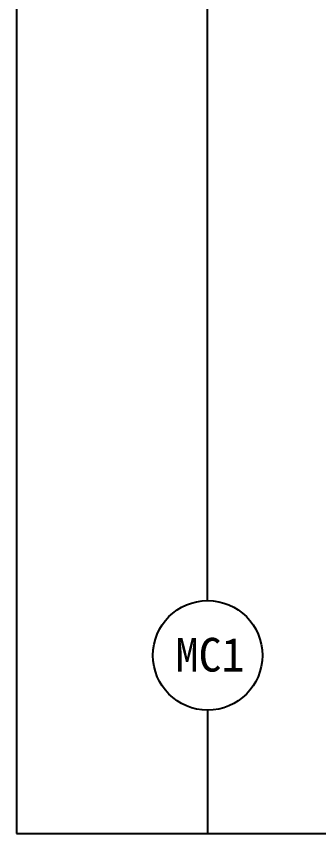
# Model space of a CAD drawing. Extents: x 10 to 297, y 3 to 207.
# Drawn here: x 53 to 78.6, y 48.9 to 118.1 of the extents above; entities that cross this region are included whole.
import ezdxf
from ezdxf.enums import TextEntityAlignment as Align

# ---------------------------------------------------------------- set-up
doc = ezdxf.new("R2010")
doc.units = 0
doc.layers.get('0').update_dxf_attribs({"linetype": 'CONTINUOUS'})
doc.layers.add('標尺寸層', color=3, linetype='CONTINUOUS')

msp = doc.modelspace()

# ---------------------------------------------------------------- linework, layer by layer
for p, q in [((69.199, 68.653), (69.199, 139.12)), ((69.199, 59.372), (69.199, 48.908)), ((52.985, 48.908), (291.465, 48.908))]:
    msp.add_line(p, q)
msp.add_circle((69.199, 64.012), 4.641)
at = {"layer": '標尺寸層', "color": 7}
msp.add_line((52.985, 129.12), (52.985, 48.908), dxfattribs=at)

# ---------------------------------------------------------------- texts
at = {"color": 7}
msp.add_text('MC1', height=2.8559, dxfattribs=at).set_placement((69.402, 64.068), align=Align.MIDDLE_CENTER)

doc.saveas('drawing.dxf')
